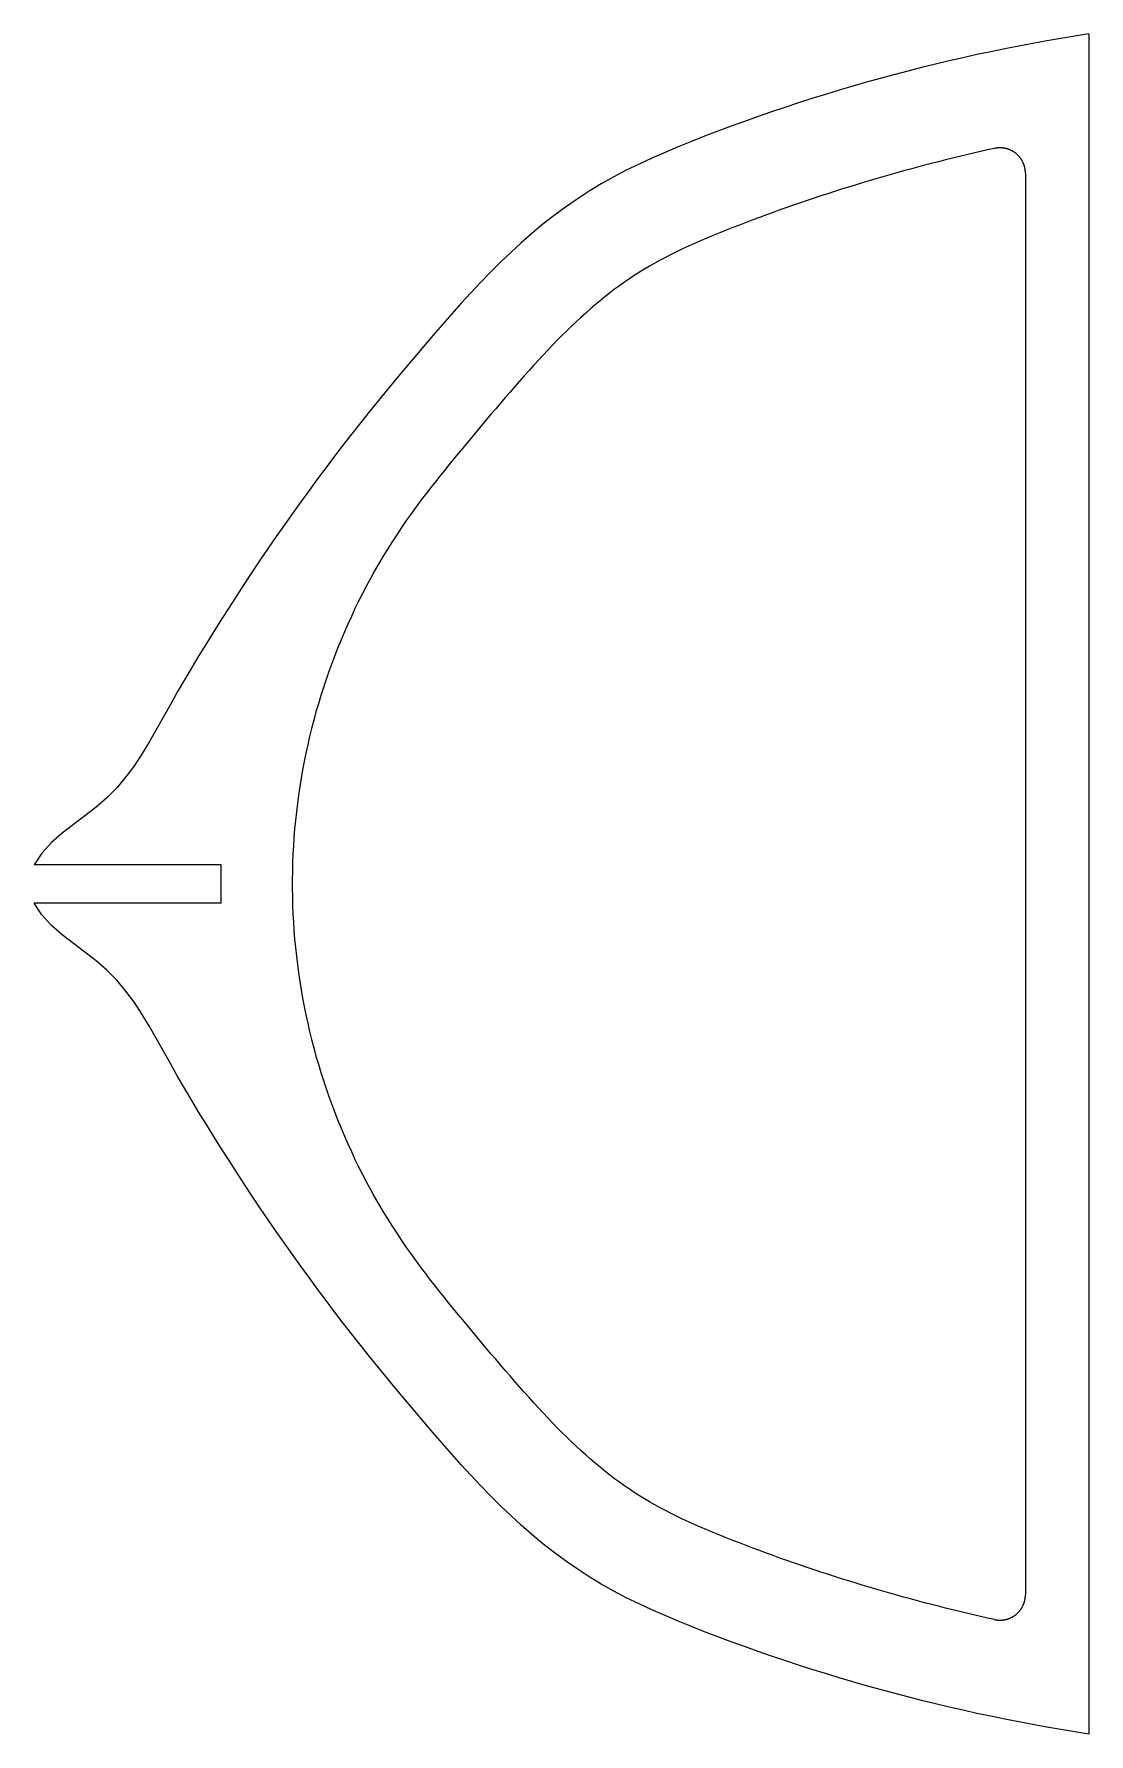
# Model space of a CAD drawing. Header units: metres. Extents: x -172 to -6, y -134 to 134.
import ezdxf

# ---------------------------------------------------------------- set-up
doc = ezdxf.new("R2010")
doc.units = ezdxf.units.M

msp = doc.modelspace()

# ---------------------------------------------------------------- linework, layer by layer
for p, q in [((-6, 133.73), (-6, -133.73)), ((-19.23, 131.39), (-21.43, 130.94)), ((-17.04, 131.82), (-19.23, 131.39)), ((-14.83, 132.24), (-17.04, 131.82)), ((-12.63, 132.64), (-14.83, 132.24)), ((-10.42, 133.02), (-12.63, 132.64)), ((-8.21, 133.38), (-10.42, 133.02)), ((-6, 133.73), (-8.21, 133.38)), ((-32.34, 128.44), (-34.52, 127.89)), ((-30.17, 128.97), (-32.34, 128.44)), ((-27.99, 129.49), (-30.17, 128.97)), ((-25.81, 129.99), (-27.99, 129.49)), ((-23.62, 130.48), (-25.81, 129.99)), ((-21.43, 130.94), (-23.62, 130.48)), ((-41, 126.14), (-43.15, 125.52)), ((-38.84, 126.74), (-41, 126.14)), ((-36.68, 127.32), (-38.84, 126.74)), ((-34.52, 127.89), (-36.68, 127.32)), ((-49.58, 123.56), (-51.71, 122.88)), ((-47.44, 124.23), (-49.58, 123.56)), ((-45.3, 124.88), (-47.44, 124.23)), ((-43.15, 125.52), (-45.3, 124.88)), ((-58.07, 120.73), (-60.18, 119.98)), ((-55.96, 121.46), (-58.07, 120.73)), ((-53.84, 122.18), (-55.96, 121.46)), ((-51.71, 122.88), (-53.84, 122.18)), ((-64.38, 118.43), (-66.47, 117.63)), ((-62.28, 119.21), (-64.38, 118.43)), ((-60.18, 119.98), (-62.28, 119.21)), ((-72.7, 115.11), (-74.75, 114.21)), ((-70.63, 115.98), (-72.7, 115.11)), ((-68.56, 116.81), (-70.63, 115.98)), ((-66.47, 117.63), (-68.56, 116.81)), ((-23.07, 115.23), (-24.17, 114.98)), ((-21.96, 115.48), (-23.07, 115.23)), ((-20.85, 115.73), (-21.96, 115.48)), ((-20.84, 115.73), (-20.85, 115.73)), ((-20.85, 115.73), (-20.85, 115.73)), ((-20.83, 115.73), (-20.84, 115.73)), ((-20.82, 115.73), (-20.83, 115.73)), ((-20.81, 115.74), (-20.82, 115.73)), ((-20.8, 115.74), (-20.81, 115.74)), ((-20.79, 115.74), (-20.8, 115.74)), ((-20.78, 115.74), (-20.79, 115.74)), ((-20.79, 115.74), (-20.79, 115.74)), ((-20.77, 115.74), (-20.78, 115.74)), ((-20.76, 115.75), (-20.77, 115.74)), ((-20.75, 115.75), (-20.76, 115.75)), ((-20.74, 115.75), (-20.75, 115.75)), ((-20.73, 115.75), (-20.74, 115.75)), ((-20.72, 115.75), (-20.73, 115.75)), ((-20.73, 115.75), (-20.73, 115.75)), ((-20.71, 115.76), (-20.72, 115.75)), ((-20.7, 115.76), (-20.71, 115.76)), ((-20.69, 115.76), (-20.7, 115.76)), ((-20.68, 115.76), (-20.69, 115.76)), ((-20.67, 115.76), (-20.68, 115.76)), ((-20.68, 115.76), (-20.68, 115.76)), ((-20.66, 115.76), (-20.67, 115.76)), ((-20.65, 115.77), (-20.66, 115.76)), ((-20.64, 115.77), (-20.65, 115.77)), ((-20.63, 115.77), (-20.64, 115.77)), ((-20.62, 115.77), (-20.63, 115.77)), ((-20.61, 115.77), (-20.62, 115.77)), ((-20.6, 115.77), (-20.61, 115.77)), ((-20.61, 115.77), (-20.61, 115.77)), ((-20.59, 115.78), (-20.6, 115.77)), ((-20.58, 115.78), (-20.59, 115.78)), ((-20.57, 115.78), (-20.58, 115.78)), ((-20.56, 115.78), (-20.57, 115.78)), ((-20.55, 115.78), (-20.56, 115.78)), ((-20.54, 115.78), (-20.55, 115.78)), ((-20.55, 115.78), (-20.55, 115.78)), ((-20.53, 115.78), (-20.54, 115.78)), ((-20.52, 115.78), (-20.53, 115.78)), ((-20.51, 115.79), (-20.52, 115.78)), ((-20.5, 115.79), (-20.51, 115.79)), ((-20.49, 115.79), (-20.5, 115.79)), ((-20.48, 115.79), (-20.49, 115.79)), ((-20.49, 115.79), (-20.49, 115.79)), ((-20.47, 115.79), (-20.48, 115.79)), ((-20.46, 115.79), (-20.47, 115.79)), ((-20.45, 115.79), (-20.46, 115.79)), ((-20.44, 115.79), (-20.45, 115.79)), ((-20.43, 115.8), (-20.44, 115.79)), ((-20.42, 115.8), (-20.43, 115.8)), ((-20.43, 115.8), (-20.43, 115.8)), ((-20.41, 115.8), (-20.42, 115.8)), ((-20.4, 115.8), (-20.41, 115.8)), ((-20.39, 115.8), (-20.4, 115.8)), ((-20.38, 115.8), (-20.39, 115.8)), ((-20.37, 115.8), (-20.38, 115.8)), ((-20.36, 115.8), (-20.37, 115.8)), ((-20.35, 115.8), (-20.36, 115.8)), ((-20.36, 115.8), (-20.36, 115.8)), ((-20.34, 115.8), (-20.35, 115.8)), ((-20.33, 115.81), (-20.34, 115.8)), ((-20.32, 115.81), (-20.33, 115.81)), ((-20.31, 115.81), (-20.32, 115.81)), ((-20.3, 115.81), (-20.31, 115.81)), ((-20.29, 115.81), (-20.3, 115.81)), ((-20.3, 115.81), (-20.3, 115.81)), ((-20.28, 115.81), (-20.29, 115.81)), ((-20.27, 115.81), (-20.28, 115.81)), ((-20.26, 115.81), (-20.27, 115.81)), ((-20.25, 115.81), (-20.26, 115.81)), ((-20.24, 115.81), (-20.25, 115.81)), ((-20.23, 115.81), (-20.24, 115.81)), ((-20.22, 115.81), (-20.23, 115.81)), ((-20.23, 115.81), (-20.23, 115.81)), ((-20.21, 115.81), (-20.22, 115.81)), ((-20.2, 115.81), (-20.21, 115.81)), ((-20.19, 115.81), (-20.2, 115.81)), ((-20.18, 115.81), (-20.19, 115.81)), ((-20.17, 115.81), (-20.18, 115.81)), ((-20.16, 115.82), (-20.17, 115.82)), ((-20.17, 115.82), (-20.17, 115.81)), ((-20.15, 115.82), (-20.16, 115.82)), ((-20.14, 115.82), (-20.15, 115.82)), ((-20.13, 115.82), (-20.14, 115.82)), ((-20.12, 115.82), (-20.13, 115.82)), ((-20.11, 115.82), (-20.12, 115.82)), ((-20.1, 115.82), (-20.11, 115.82)), ((-20.09, 115.82), (-20.1, 115.82)), ((-20.1, 115.82), (-20.1, 115.82)), ((-20.08, 115.82), (-20.09, 115.82)), ((-20.07, 115.82), (-20.08, 115.82)), ((-20.06, 115.82), (-20.07, 115.82)), ((-20.05, 115.82), (-20.06, 115.82)), ((-20.04, 115.82), (-20.05, 115.82)), ((-20.03, 115.82), (-20.04, 115.82)), ((-20.02, 115.82), (-20.03, 115.82)), ((-20.03, 115.82), (-20.03, 115.82)), ((-20.01, 115.82), (-20.02, 115.82)), ((-20, 115.82), (-20.01, 115.82)), ((-19.94, 115.82), (-20, 115.82)), ((-19.87, 115.82), (-19.94, 115.82)), ((-19.81, 115.81), (-19.87, 115.82)), ((-19.75, 115.81), (-19.81, 115.81)), ((-19.68, 115.81), (-19.75, 115.81)), ((-19.62, 115.8), (-19.68, 115.81)), ((-19.56, 115.79), (-19.62, 115.8)), ((-19.49, 115.79), (-19.56, 115.79)), ((-19.43, 115.78), (-19.49, 115.79)), ((-19.37, 115.77), (-19.43, 115.78)), ((-19.31, 115.76), (-19.37, 115.77)), ((-19.24, 115.75), (-19.31, 115.76)), ((-19.18, 115.73), (-19.24, 115.75)), ((-19.12, 115.72), (-19.18, 115.73)), ((-19.06, 115.71), (-19.12, 115.72)), ((-19, 115.69), (-19.06, 115.71)), ((-18.93, 115.67), (-19, 115.69)), ((-18.87, 115.66), (-18.93, 115.67)), ((-18.81, 115.64), (-18.87, 115.66)), ((-18.75, 115.62), (-18.81, 115.64)), ((-18.69, 115.6), (-18.75, 115.62)), ((-18.63, 115.58), (-18.69, 115.6)), ((-18.57, 115.56), (-18.63, 115.58)), ((-18.51, 115.53), (-18.57, 115.56)), ((-18.45, 115.51), (-18.51, 115.53)), ((-18.4, 115.48), (-18.45, 115.51)), ((-18.34, 115.46), (-18.4, 115.48)), ((-18.28, 115.43), (-18.34, 115.46)), ((-18.22, 115.4), (-18.28, 115.43)), ((-18.17, 115.37), (-18.22, 115.4)), ((-18.11, 115.34), (-18.17, 115.37)), ((-18.06, 115.31), (-18.11, 115.34)), ((-18, 115.28), (-18.06, 115.31)), ((-17.95, 115.25), (-18, 115.28)), ((-17.89, 115.22), (-17.95, 115.25)), ((-17.84, 115.18), (-17.89, 115.22)), ((-17.78, 115.15), (-17.84, 115.18)), ((-17.73, 115.11), (-17.78, 115.15)), ((-17.68, 115.08), (-17.73, 115.11)), ((-17.63, 115.04), (-17.68, 115.08)), ((-17.58, 115), (-17.63, 115.04)), ((-76.79, 113.27), (-78.8, 112.29)), ((-74.75, 114.21), (-76.79, 113.27)), ((-34.07, 112.49), (-35.16, 112.19)), ((-32.97, 112.79), (-34.07, 112.49)), ((-31.88, 113.08), (-32.97, 112.79)), ((-30.78, 113.36), (-31.88, 113.08)), ((-29.68, 113.64), (-30.78, 113.36)), ((-28.58, 113.92), (-29.68, 113.64)), ((-27.48, 114.19), (-28.58, 113.92)), ((-26.38, 114.46), (-27.48, 114.19)), ((-25.28, 114.72), (-26.38, 114.46)), ((-24.17, 114.98), (-25.28, 114.72)), ((-17.53, 114.96), (-17.58, 115)), ((-17.48, 114.92), (-17.53, 114.96)), ((-17.43, 114.88), (-17.48, 114.92)), ((-17.38, 114.84), (-17.43, 114.88)), ((-17.33, 114.8), (-17.38, 114.84)), ((-17.29, 114.76), (-17.33, 114.8)), ((-17.24, 114.71), (-17.29, 114.76)), ((-17.19, 114.67), (-17.24, 114.71)), ((-17.15, 114.62), (-17.19, 114.67)), ((-17.11, 114.58), (-17.15, 114.62)), ((-17.06, 114.53), (-17.11, 114.58)), ((-17.02, 114.49), (-17.06, 114.53)), ((-16.98, 114.44), (-17.02, 114.49)), ((-16.94, 114.39), (-16.98, 114.44)), ((-16.9, 114.34), (-16.94, 114.39)), ((-16.86, 114.29), (-16.9, 114.34)), ((-16.82, 114.24), (-16.86, 114.29)), ((-16.78, 114.19), (-16.82, 114.24)), ((-16.74, 114.14), (-16.78, 114.19)), ((-16.71, 114.09), (-16.74, 114.14)), ((-16.67, 114.03), (-16.71, 114.09)), ((-16.63, 113.98), (-16.67, 114.03)), ((-16.6, 113.93), (-16.63, 113.98)), ((-16.57, 113.87), (-16.6, 113.93)), ((-16.54, 113.82), (-16.57, 113.87)), ((-16.5, 113.76), (-16.54, 113.82)), ((-16.47, 113.71), (-16.5, 113.76)), ((-16.44, 113.65), (-16.47, 113.71)), ((-16.42, 113.59), (-16.44, 113.65)), ((-16.39, 113.54), (-16.42, 113.59)), ((-16.36, 113.48), (-16.39, 113.54)), ((-16.34, 113.42), (-16.36, 113.48)), ((-16.31, 113.36), (-16.34, 113.42)), ((-16.29, 113.31), (-16.31, 113.36)), ((-16.26, 113.25), (-16.29, 113.31)), ((-16.24, 113.19), (-16.26, 113.25)), ((-16.22, 113.13), (-16.24, 113.19)), ((-16.2, 113.07), (-16.22, 113.13)), ((-16.18, 113.01), (-16.2, 113.07)), ((-16.16, 112.95), (-16.18, 113.01)), ((-16.14, 112.88), (-16.16, 112.95)), ((-16.13, 112.82), (-16.14, 112.88)), ((-16.11, 112.76), (-16.13, 112.82)), ((-16.1, 112.7), (-16.11, 112.76)), ((-16.08, 112.64), (-16.1, 112.7)), ((-16.07, 112.58), (-16.08, 112.64)), ((-16.06, 112.51), (-16.07, 112.58)), ((-16.05, 112.45), (-16.06, 112.51)), ((-16.04, 112.39), (-16.05, 112.45)), ((-16.03, 112.33), (-16.04, 112.39)), ((-82.73, 110.15), (-84.64, 108.99)), ((-80.78, 111.25), (-82.73, 110.15)), ((-78.8, 112.29), (-80.78, 111.25)), ((-42.78, 109.97), (-43.86, 109.64)), ((-41.69, 110.3), (-42.78, 109.97)), ((-40.61, 110.63), (-41.69, 110.3)), ((-39.52, 110.95), (-40.61, 110.63)), ((-38.43, 111.27), (-39.52, 110.95)), ((-37.34, 111.58), (-38.43, 111.27)), ((-36.25, 111.89), (-37.34, 111.58)), ((-35.16, 112.19), (-36.25, 111.89)), ((-16.02, 112.26), (-16.03, 112.33)), ((-16.02, 112.2), (-16.02, 112.26)), ((-16.01, 112.14), (-16.02, 112.2)), ((-16.01, 112.07), (-16.01, 112.14)), ((-16, 112.01), (-16.01, 112.07)), ((-16, 111.95), (-16, 112.01)), ((-16, 111.88), (-16, 111.95)), ((-16, 111.82), (-16, 111.88)), ((-16, 111.82), (-16, -111.82)), ((-86.52, 107.77), (-88.36, 106.5)), ((-84.64, 108.99), (-86.52, 107.77)), ((-51.41, 107.16), (-52.48, 106.79)), ((-50.33, 107.53), (-51.41, 107.16)), ((-49.26, 107.89), (-50.33, 107.53)), ((-48.18, 108.25), (-49.26, 107.89)), ((-47.1, 108.6), (-48.18, 108.25)), ((-46.02, 108.95), (-47.1, 108.6)), ((-44.94, 109.3), (-46.02, 108.95)), ((-43.86, 109.64), (-44.94, 109.3)), ((-90.16, 105.17), (-91.92, 103.79)), ((-88.36, 106.5), (-90.16, 105.17)), ((-58.88, 104.48), (-59.93, 104.08)), ((-57.82, 104.87), (-58.88, 104.48)), ((-56.76, 105.26), (-57.82, 104.87)), ((-55.69, 105.65), (-56.76, 105.26)), ((-54.62, 106.04), (-55.69, 105.65)), ((-53.55, 106.42), (-54.62, 106.04)), ((-52.48, 106.79), (-53.55, 106.42)), ((-93.63, 102.36), (-95.32, 100.88)), ((-91.92, 103.79), (-93.63, 102.36)), ((-65.12, 102.02), (-66.13, 101.61)), ((-64.1, 102.44), (-65.12, 102.02)), ((-63.07, 102.85), (-64.1, 102.44)), ((-62.03, 103.27), (-63.07, 102.85)), ((-60.98, 103.67), (-62.03, 103.27)), ((-59.93, 104.08), (-60.98, 103.67)), ((-96.96, 99.37), (-98.58, 97.82)), ((-95.32, 100.88), (-96.96, 99.37)), ((-71.76, 99.04), (-72.63, 98.59)), ((-70.87, 99.48), (-71.76, 99.04)), ((-69.96, 99.91), (-70.87, 99.48)), ((-69.03, 100.34), (-69.96, 99.91)), ((-68.08, 100.76), (-69.03, 100.34)), ((-67.11, 101.19), (-68.08, 100.76)), ((-66.13, 101.61), (-67.11, 101.19)), ((-98.58, 97.82), (-100.16, 96.24)), ((-75.93, 96.74), (-76.73, 96.25)), ((-75.13, 97.22), (-75.93, 96.74)), ((-74.31, 97.69), (-75.13, 97.22)), ((-73.48, 98.14), (-74.31, 97.69)), ((-72.63, 98.59), (-73.48, 98.14)), ((-101.72, 94.64), (-103.25, 93.01)), ((-100.16, 96.24), (-101.72, 94.64)), ((-79.87, 94.12), (-80.64, 93.56)), ((-79.1, 94.68), (-79.87, 94.12)), ((-78.31, 95.22), (-79.1, 94.68)), ((-77.53, 95.74), (-78.31, 95.22)), ((-76.73, 96.25), (-77.53, 95.74)), ((-104.76, 91.37), (-106.24, 89.7)), ((-103.25, 93.01), (-104.76, 91.37)), ((-83.68, 91.13), (-84.43, 90.48)), ((-82.93, 91.76), (-83.68, 91.13)), ((-82.17, 92.38), (-82.93, 91.76)), ((-81.41, 92.97), (-82.17, 92.38)), ((-80.64, 93.56), (-81.41, 92.97)), ((-106.24, 89.7), (-107.72, 88.02)), ((-86.68, 88.45), (-87.42, 87.74)), ((-85.93, 89.14), (-86.68, 88.45)), ((-85.18, 89.82), (-85.93, 89.14)), ((-84.43, 90.48), (-85.18, 89.82)), ((-109.18, 86.34), (-110.63, 84.64)), ((-107.72, 88.02), (-109.18, 86.34)), ((-88.91, 86.29), (-89.65, 85.54)), ((-88.17, 87.02), (-88.91, 86.29)), ((-87.42, 87.74), (-88.17, 87.02)), ((-112.08, 82.94), (-113.52, 81.23)), ((-110.63, 84.64), (-112.08, 82.94)), ((-91.87, 83.22), (-92.61, 82.42)), ((-91.13, 84), (-91.87, 83.22)), ((-90.39, 84.78), (-91.13, 84)), ((-89.65, 85.54), (-90.39, 84.78)), ((-113.52, 81.23), (-114.95, 79.52)), ((-94.09, 80.79), (-94.84, 79.96)), ((-93.35, 81.61), (-94.09, 80.79)), ((-92.61, 82.42), (-93.35, 81.61)), ((-116.37, 77.8), (-117.79, 76.07)), ((-114.95, 79.52), (-116.37, 77.8)), ((-96.33, 78.26), (-97.08, 77.4)), ((-95.58, 79.12), (-96.33, 78.26)), ((-94.84, 79.96), (-95.58, 79.12)), ((-117.79, 76.07), (-119.19, 74.34)), ((-98.58, 75.66), (-99.33, 74.78)), ((-97.83, 76.54), (-98.58, 75.66)), ((-97.08, 77.4), (-97.83, 76.54)), ((-120.58, 72.59), (-121.96, 70.83)), ((-119.19, 74.34), (-120.58, 72.59)), ((-100.82, 73.02), (-101.57, 72.13)), ((-100.08, 73.9), (-100.82, 73.02)), ((-99.33, 74.78), (-100.08, 73.9)), ((-121.96, 70.83), (-123.32, 69.07)), ((-103.06, 70.36), (-103.79, 69.47)), ((-102.32, 71.24), (-103.06, 70.36)), ((-101.57, 72.13), (-102.32, 71.24)), ((-124.68, 67.3), (-126.03, 65.51)), ((-123.32, 69.07), (-124.68, 67.3)), ((-105.25, 67.71), (-105.97, 66.82)), ((-104.52, 68.59), (-105.25, 67.71)), ((-103.79, 69.47), (-104.52, 68.59)), ((-126.03, 65.51), (-127.36, 63.73)), ((-107.41, 65.05), (-108.12, 64.16)), ((-106.69, 65.94), (-107.41, 65.05)), ((-105.97, 66.82), (-106.69, 65.94)), ((-128.68, 61.93), (-129.99, 60.12)), ((-127.36, 63.73), (-128.68, 61.93)), ((-109.53, 62.38), (-110.23, 61.48)), ((-108.83, 63.27), (-109.53, 62.38)), ((-108.12, 64.16), (-108.83, 63.27)), ((-129.99, 60.12), (-131.3, 58.31)), ((-111.85, 59.35), (-112.63, 58.26)), ((-111.05, 60.42), (-111.85, 59.35)), ((-110.23, 61.48), (-111.05, 60.42)), ((-132.59, 56.49), (-133.86, 54.66)), ((-131.3, 58.31), (-132.59, 56.49)), ((-113.41, 57.17), (-114.16, 56.07)), ((-112.63, 58.26), (-113.41, 57.17)), ((-133.86, 54.66), (-135.13, 52.82)), ((-115.63, 53.83), (-116.34, 52.7)), ((-114.9, 54.96), (-115.63, 53.83)), ((-114.16, 56.07), (-114.9, 54.96)), ((-136.39, 50.98), (-137.63, 49.13)), ((-135.13, 52.82), (-136.39, 50.98)), ((-117.04, 51.56), (-117.72, 50.41)), ((-116.34, 52.7), (-117.04, 51.56)), ((-137.63, 49.13), (-138.86, 47.26)), ((-118.39, 49.25), (-119.04, 48.08)), ((-117.72, 50.41), (-118.39, 49.25)), ((-138.86, 47.26), (-140.08, 45.4)), ((-120.29, 45.72), (-120.9, 44.52)), ((-119.67, 46.9), (-120.29, 45.72)), ((-119.04, 48.08), (-119.67, 46.9)), ((-141.28, 43.52), (-142.48, 41.64)), ((-140.08, 45.4), (-141.28, 43.52)), ((-121.48, 43.32), (-122.05, 42.11)), ((-120.9, 44.52), (-121.48, 43.32)), ((-142.48, 41.64), (-143.67, 39.75)), ((-122.61, 40.9), (-123.15, 39.67)), ((-122.05, 42.11), (-122.61, 40.9)), ((-144.85, 37.85), (-146.02, 35.95)), ((-143.67, 39.75), (-144.85, 37.85)), ((-123.67, 38.44), (-124.17, 37.2)), ((-123.15, 39.67), (-123.67, 38.44)), ((-146.02, 35.95), (-147.17, 34.05)), ((-124.66, 35.96), (-125.14, 34.71)), ((-124.17, 37.2), (-124.66, 35.96)), ((-148.31, 32.13), (-149.43, 30.2)), ((-147.17, 34.05), (-148.31, 32.13)), ((-126.03, 32.19), (-126.45, 30.92)), ((-125.59, 33.45), (-126.03, 32.19)), ((-125.14, 34.71), (-125.59, 33.45)), ((-149.43, 30.2), (-150.52, 28.25)), ((-126.86, 29.64), (-127.24, 28.36)), ((-126.45, 30.92), (-126.86, 29.64)), ((-150.52, 28.25), (-151.6, 26.3)), ((-127.62, 27.08), (-127.97, 25.79)), ((-127.24, 28.36), (-127.62, 27.08)), ((-152.69, 24.35), (-153.8, 22.42)), ((-151.6, 26.3), (-152.69, 24.35)), ((-128.3, 24.49), (-128.62, 23.19)), ((-127.97, 25.79), (-128.3, 24.49)), ((-153.8, 22.42), (-154.96, 20.51)), ((-128.92, 21.89), (-129.21, 20.58)), ((-128.62, 23.19), (-128.92, 21.89)), ((-154.96, 20.51), (-156.19, 18.65)), ((-129.47, 19.27), (-129.72, 17.96)), ((-129.21, 20.58), (-129.47, 19.27)), ((-157.52, 16.86), (-158.96, 15.15)), ((-156.19, 18.65), (-157.52, 16.86)), ((-129.95, 16.64), (-130.17, 15.32)), ((-129.72, 17.96), (-129.95, 16.64)), ((-160.53, 13.55), (-162.21, 12.08)), ((-158.96, 15.15), (-160.53, 13.55)), ((-130.36, 14), (-130.54, 12.67)), ((-130.17, 15.32), (-130.36, 14)), ((-163.96, 10.7), (-165.75, 9.35)), ((-162.21, 12.08), (-163.96, 10.7)), ((-130.7, 11.34), (-130.85, 10.01)), ((-130.54, 12.67), (-130.7, 11.34)), ((-165.75, 9.35), (-167.52, 7.98)), ((-130.97, 8.68), (-131.08, 7.35)), ((-130.85, 10.01), (-130.97, 8.68)), ((-169.21, 6.51), (-170.72, 4.86)), ((-167.52, 7.98), (-169.21, 6.51)), ((-131.17, 6.01), (-131.24, 4.68)), ((-131.08, 7.35), (-131.17, 6.01)), ((-170.72, 4.86), (-171.97, 3)), ((-142.55, 3), (-171.97, 3)), ((-142.55, -3), (-142.55, 3)), ((-131.29, 3.34), (-131.33, 2.01)), ((-131.24, 4.68), (-131.29, 3.34)), ((-131.33, 2.01), (-131.35, 0.67)), ((-131.35, 0.67), (-131.35, -0.67)), ((-131.35, -0.67), (-131.33, -2.01)), ((-131.33, -2.01), (-131.29, -3.34)), ((-170.72, -4.86), (-171.97, -3)), ((-142.55, -3), (-171.97, -3)), ((-169.21, -6.51), (-170.72, -4.86)), ((-131.29, -3.34), (-131.24, -4.68)), ((-131.24, -4.68), (-131.17, -6.01)), ((-167.52, -7.98), (-169.21, -6.51)), ((-165.75, -9.35), (-167.52, -7.98)), ((-131.17, -6.01), (-131.08, -7.35)), ((-131.08, -7.35), (-130.97, -8.68)), ((-163.96, -10.7), (-165.75, -9.35)), ((-130.97, -8.68), (-130.85, -10.01)), ((-130.85, -10.01), (-130.7, -11.34)), ((-162.21, -12.08), (-163.96, -10.7)), ((-160.53, -13.55), (-162.21, -12.08)), ((-130.7, -11.34), (-130.54, -12.67)), ((-130.54, -12.67), (-130.36, -14)), ((-158.96, -15.15), (-160.53, -13.55)), ((-157.52, -16.86), (-158.96, -15.15)), ((-130.36, -14), (-130.17, -15.32)), ((-130.17, -15.32), (-129.95, -16.64)), ((-156.19, -18.65), (-157.52, -16.86)), ((-154.96, -20.51), (-156.19, -18.65)), ((-129.95, -16.64), (-129.72, -17.96)), ((-129.72, -17.96), (-129.47, -19.27)), ((-153.8, -22.42), (-154.96, -20.51)), ((-129.47, -19.27), (-129.21, -20.58)), ((-129.21, -20.58), (-128.92, -21.89)), ((-152.69, -24.35), (-153.8, -22.42)), ((-128.92, -21.89), (-128.62, -23.19)), ((-128.62, -23.19), (-128.3, -24.49)), ((-151.6, -26.3), (-152.69, -24.35)), ((-150.52, -28.25), (-151.6, -26.3)), ((-128.3, -24.49), (-127.97, -25.79)), ((-127.97, -25.79), (-127.62, -27.08)), ((-149.43, -30.2), (-150.52, -28.25)), ((-127.62, -27.08), (-127.24, -28.36)), ((-127.24, -28.36), (-126.86, -29.64)), ((-148.31, -32.13), (-149.43, -30.2)), ((-126.86, -29.64), (-126.45, -30.92)), ((-126.45, -30.92), (-126.03, -32.19)), ((-147.17, -34.05), (-148.31, -32.13)), ((-146.02, -35.95), (-147.17, -34.05)), ((-126.03, -32.19), (-125.59, -33.45)), ((-125.59, -33.45), (-125.14, -34.71)), ((-125.14, -34.71), (-124.66, -35.96)), ((-144.85, -37.85), (-146.02, -35.95)), ((-124.66, -35.96), (-124.17, -37.2)), ((-124.17, -37.2), (-123.67, -38.44)), ((-143.67, -39.75), (-144.85, -37.85)), ((-142.48, -41.64), (-143.67, -39.75)), ((-123.67, -38.44), (-123.15, -39.67)), ((-123.15, -39.67), (-122.61, -40.9)), ((-141.28, -43.52), (-142.48, -41.64)), ((-122.61, -40.9), (-122.05, -42.11)), ((-122.05, -42.11), (-121.48, -43.32)), ((-140.08, -45.4), (-141.28, -43.52)), ((-138.86, -47.26), (-140.08, -45.4)), ((-121.48, -43.32), (-120.9, -44.52)), ((-120.9, -44.52), (-120.29, -45.72)), ((-137.63, -49.13), (-138.86, -47.26)), ((-120.29, -45.72), (-119.67, -46.9)), ((-119.67, -46.9), (-119.04, -48.08)), ((-119.04, -48.08), (-118.39, -49.25)), ((-136.39, -50.98), (-137.63, -49.13)), ((-118.39, -49.25), (-117.72, -50.41)), ((-117.72, -50.41), (-117.04, -51.56)), ((-135.13, -52.82), (-136.39, -50.98)), ((-133.86, -54.66), (-135.13, -52.82)), ((-117.04, -51.56), (-116.34, -52.7)), ((-116.34, -52.7), (-115.63, -53.83)), ((-132.59, -56.49), (-133.86, -54.66)), ((-115.63, -53.83), (-114.9, -54.96)), ((-114.9, -54.96), (-114.16, -56.07)), ((-114.16, -56.07), (-113.41, -57.17)), ((-131.3, -58.31), (-132.59, -56.49)), ((-129.99, -60.12), (-131.3, -58.31)), ((-113.41, -57.17), (-112.63, -58.26)), ((-112.63, -58.26), (-111.85, -59.35)), ((-128.68, -61.93), (-129.99, -60.12)), ((-111.85, -59.35), (-111.05, -60.42)), ((-111.05, -60.42), (-110.23, -61.48)), ((-109.53, -62.38), (-110.23, -61.48)), ((-127.36, -63.73), (-128.68, -61.93)), ((-126.03, -65.51), (-127.36, -63.73)), ((-108.83, -63.27), (-109.53, -62.38)), ((-108.12, -64.16), (-108.83, -63.27)), ((-107.41, -65.05), (-108.12, -64.16)), ((-124.68, -67.3), (-126.03, -65.51)), ((-106.69, -65.94), (-107.41, -65.05)), ((-105.97, -66.82), (-106.69, -65.94)), ((-105.25, -67.71), (-105.97, -66.82)), ((-123.32, -69.07), (-124.68, -67.3)), ((-121.96, -70.83), (-123.32, -69.07)), ((-104.52, -68.59), (-105.25, -67.71)), ((-103.79, -69.47), (-104.52, -68.59)), ((-103.06, -70.36), (-103.79, -69.47)), ((-120.58, -72.59), (-121.96, -70.83)), ((-102.32, -71.24), (-103.06, -70.36)), ((-101.57, -72.13), (-102.32, -71.24)), ((-100.82, -73.02), (-101.57, -72.13)), ((-119.19, -74.34), (-120.58, -72.59)), ((-117.79, -76.07), (-119.19, -74.34)), ((-100.08, -73.9), (-100.82, -73.02)), ((-99.33, -74.78), (-100.08, -73.9)), ((-98.58, -75.66), (-99.33, -74.78)), ((-116.37, -77.8), (-117.79, -76.07)), ((-97.83, -76.54), (-98.58, -75.66)), ((-97.08, -77.4), (-97.83, -76.54)), ((-96.33, -78.26), (-97.08, -77.4)), ((-114.95, -79.52), (-116.37, -77.8)), ((-113.52, -81.23), (-114.95, -79.52)), ((-95.58, -79.12), (-96.33, -78.26)), ((-94.84, -79.96), (-95.58, -79.12)), ((-94.09, -80.79), (-94.84, -79.96)), ((-112.08, -82.94), (-113.52, -81.23)), ((-93.35, -81.61), (-94.09, -80.79)), ((-92.61, -82.42), (-93.35, -81.61)), ((-91.87, -83.22), (-92.61, -82.42)), ((-110.63, -84.64), (-112.08, -82.94)), ((-109.18, -86.34), (-110.63, -84.64)), ((-91.13, -84), (-91.87, -83.22)), ((-90.39, -84.78), (-91.13, -84)), ((-89.65, -85.54), (-90.39, -84.78)), ((-88.91, -86.29), (-89.65, -85.54)), ((-107.72, -88.02), (-109.18, -86.34)), ((-106.24, -89.7), (-107.72, -88.02)), ((-88.17, -87.02), (-88.91, -86.29)), ((-87.42, -87.74), (-88.17, -87.02)), ((-86.68, -88.45), (-87.42, -87.74)), ((-104.76, -91.37), (-106.24, -89.7)), ((-85.93, -89.14), (-86.68, -88.45)), ((-85.18, -89.82), (-85.93, -89.14)), ((-84.43, -90.48), (-85.18, -89.82)), ((-83.68, -91.13), (-84.43, -90.48)), ((-103.25, -93.01), (-104.76, -91.37)), ((-101.72, -94.64), (-103.25, -93.01)), ((-82.93, -91.76), (-83.68, -91.13)), ((-82.17, -92.38), (-82.93, -91.76)), ((-81.41, -92.97), (-82.17, -92.38)), ((-80.64, -93.56), (-81.41, -92.97)), ((-79.87, -94.12), (-80.64, -93.56)), ((-100.16, -96.24), (-101.72, -94.64)), ((-98.58, -97.82), (-100.16, -96.24)), ((-79.1, -94.68), (-79.87, -94.12)), ((-78.31, -95.22), (-79.1, -94.68)), ((-77.53, -95.74), (-78.31, -95.22)), ((-76.73, -96.25), (-77.53, -95.74)), ((-75.93, -96.74), (-76.73, -96.25)), ((-96.96, -99.37), (-98.58, -97.82)), ((-75.13, -97.22), (-75.93, -96.74)), ((-74.31, -97.69), (-75.13, -97.22)), ((-73.48, -98.14), (-74.31, -97.69)), ((-72.63, -98.59), (-73.48, -98.14)), ((-71.76, -99.04), (-72.63, -98.59)), ((-95.32, -100.88), (-96.96, -99.37)), ((-93.63, -102.36), (-95.32, -100.88)), ((-70.87, -99.48), (-71.76, -99.04)), ((-69.96, -99.91), (-70.87, -99.48)), ((-69.03, -100.34), (-69.96, -99.91)), ((-68.08, -100.76), (-69.03, -100.34)), ((-67.11, -101.19), (-68.08, -100.76)), ((-66.13, -101.61), (-67.11, -101.19)), ((-65.12, -102.02), (-66.13, -101.61)), ((-91.92, -103.79), (-93.63, -102.36)), ((-90.16, -105.17), (-91.92, -103.79)), ((-64.1, -102.44), (-65.12, -102.02)), ((-63.07, -102.85), (-64.1, -102.44)), ((-62.03, -103.27), (-63.07, -102.85)), ((-60.98, -103.67), (-62.03, -103.27)), ((-59.93, -104.08), (-60.98, -103.67)), ((-58.88, -104.48), (-59.93, -104.08)), ((-88.36, -106.5), (-90.16, -105.17)), ((-86.52, -107.77), (-88.36, -106.5)), ((-57.82, -104.87), (-58.88, -104.48)), ((-56.76, -105.26), (-57.82, -104.87)), ((-55.69, -105.65), (-56.76, -105.26)), ((-54.62, -106.04), (-55.69, -105.65)), ((-53.55, -106.42), (-54.62, -106.04)), ((-52.48, -106.79), (-53.55, -106.42)), ((-51.41, -107.16), (-52.48, -106.79)), ((-84.64, -108.99), (-86.52, -107.77)), ((-82.73, -110.15), (-84.64, -108.99)), ((-50.33, -107.53), (-51.41, -107.16)), ((-49.26, -107.89), (-50.33, -107.53)), ((-48.18, -108.25), (-49.26, -107.89)), ((-47.1, -108.6), (-48.18, -108.25)), ((-46.02, -108.95), (-47.1, -108.6)), ((-44.94, -109.3), (-46.02, -108.95)), ((-43.86, -109.64), (-44.94, -109.3)), ((-42.78, -109.97), (-43.86, -109.64)), ((-80.78, -111.25), (-82.73, -110.15)), ((-78.8, -112.29), (-80.78, -111.25)), ((-76.79, -113.27), (-78.8, -112.29)), ((-41.69, -110.3), (-42.78, -109.97)), ((-40.61, -110.63), (-41.69, -110.3)), ((-39.52, -110.95), (-40.61, -110.63)), ((-38.43, -111.27), (-39.52, -110.95)), ((-37.34, -111.58), (-38.43, -111.27)), ((-36.25, -111.89), (-37.34, -111.58)), ((-35.16, -112.19), (-36.25, -111.89)), ((-34.07, -112.49), (-35.16, -112.19)), ((-16.04, -112.39), (-16.03, -112.33)), ((-16.03, -112.33), (-16.02, -112.26)), ((-16.02, -112.2), (-16.01, -112.14)), ((-16.02, -112.26), (-16.02, -112.2)), ((-16.01, -112.07), (-16, -112.01)), ((-16.01, -112.14), (-16.01, -112.07)), ((-16, -111.88), (-16, -111.82)), ((-16, -111.95), (-16, -111.88)), ((-16, -112.01), (-16, -111.95)), ((-74.75, -114.21), (-76.79, -113.27)), ((-72.7, -115.11), (-74.75, -114.21)), ((-32.97, -112.79), (-34.07, -112.49)), ((-31.88, -113.08), (-32.97, -112.79)), ((-30.78, -113.36), (-31.88, -113.08)), ((-29.68, -113.64), (-30.78, -113.36)), ((-28.58, -113.92), (-29.68, -113.64)), ((-27.48, -114.19), (-28.58, -113.92)), ((-26.38, -114.46), (-27.48, -114.19)), ((-25.28, -114.72), (-26.38, -114.46)), ((-24.17, -114.98), (-25.28, -114.72)), ((-23.07, -115.23), (-24.17, -114.98)), ((-17.63, -115.04), (-17.58, -115)), ((-17.58, -115), (-17.53, -114.96)), ((-17.53, -114.96), (-17.48, -114.92)), ((-17.48, -114.92), (-17.43, -114.88)), ((-17.43, -114.88), (-17.38, -114.84)), ((-17.38, -114.84), (-17.33, -114.8)), ((-17.33, -114.8), (-17.29, -114.76)), ((-17.29, -114.76), (-17.24, -114.71)), ((-17.24, -114.71), (-17.19, -114.67)), ((-17.19, -114.67), (-17.15, -114.62)), ((-17.15, -114.62), (-17.11, -114.58)), ((-17.11, -114.58), (-17.06, -114.53)), ((-17.06, -114.53), (-17.02, -114.49)), ((-17.02, -114.49), (-16.98, -114.44)), ((-16.98, -114.44), (-16.94, -114.39)), ((-16.94, -114.39), (-16.9, -114.34)), ((-16.9, -114.34), (-16.86, -114.29)), ((-16.86, -114.29), (-16.82, -114.24)), ((-16.82, -114.24), (-16.78, -114.19)), ((-16.78, -114.19), (-16.74, -114.14)), ((-16.74, -114.14), (-16.71, -114.09)), ((-16.71, -114.09), (-16.67, -114.03)), ((-16.67, -114.03), (-16.63, -113.98)), ((-16.63, -113.98), (-16.6, -113.93)), ((-16.6, -113.93), (-16.57, -113.87)), ((-16.57, -113.87), (-16.54, -113.82)), ((-16.54, -113.82), (-16.5, -113.76)), ((-16.5, -113.76), (-16.47, -113.71)), ((-16.47, -113.71), (-16.44, -113.65)), ((-16.44, -113.65), (-16.42, -113.59)), ((-16.42, -113.59), (-16.39, -113.54)), ((-16.39, -113.54), (-16.36, -113.48)), ((-16.36, -113.48), (-16.34, -113.42)), ((-16.34, -113.42), (-16.31, -113.36)), ((-16.31, -113.36), (-16.29, -113.31)), ((-16.29, -113.31), (-16.26, -113.25)), ((-16.26, -113.25), (-16.24, -113.19)), ((-16.24, -113.19), (-16.22, -113.13)), ((-16.22, -113.13), (-16.2, -113.07)), ((-16.2, -113.07), (-16.18, -113.01)), ((-16.18, -113.01), (-16.16, -112.95)), ((-16.16, -112.95), (-16.14, -112.88)), ((-16.14, -112.88), (-16.13, -112.82)), ((-16.13, -112.82), (-16.11, -112.76)), ((-16.11, -112.76), (-16.1, -112.7)), ((-16.1, -112.7), (-16.08, -112.64)), ((-16.08, -112.64), (-16.07, -112.58)), ((-16.07, -112.58), (-16.06, -112.51)), ((-16.06, -112.51), (-16.05, -112.45)), ((-16.05, -112.45), (-16.04, -112.39)), ((-70.63, -115.98), (-72.7, -115.11)), ((-68.56, -116.81), (-70.63, -115.98)), ((-66.47, -117.63), (-68.56, -116.81)), ((-64.38, -118.43), (-66.47, -117.63)), ((-21.96, -115.48), (-23.07, -115.23)), ((-20.85, -115.73), (-21.96, -115.48)), ((-20.85, -115.73), (-20.85, -115.73)), ((-20.85, -115.73), (-20.84, -115.73)), ((-20.84, -115.73), (-20.83, -115.73)), ((-20.83, -115.73), (-20.82, -115.73)), ((-20.82, -115.73), (-20.81, -115.74)), ((-20.81, -115.74), (-20.8, -115.74)), ((-20.8, -115.74), (-20.79, -115.74)), ((-20.79, -115.74), (-20.79, -115.74)), ((-20.79, -115.74), (-20.78, -115.74)), ((-20.78, -115.74), (-20.77, -115.74)), ((-20.77, -115.74), (-20.76, -115.75)), ((-20.76, -115.75), (-20.75, -115.75)), ((-20.75, -115.75), (-20.74, -115.75)), ((-20.74, -115.75), (-20.73, -115.75)), ((-20.73, -115.75), (-20.73, -115.75)), ((-20.73, -115.75), (-20.72, -115.75)), ((-20.72, -115.75), (-20.71, -115.76)), ((-20.71, -115.76), (-20.7, -115.76)), ((-20.7, -115.76), (-20.69, -115.76)), ((-20.69, -115.76), (-20.68, -115.76)), ((-20.68, -115.76), (-20.68, -115.76)), ((-20.68, -115.76), (-20.67, -115.76)), ((-20.67, -115.76), (-20.66, -115.76)), ((-20.66, -115.76), (-20.65, -115.77)), ((-20.65, -115.77), (-20.64, -115.77)), ((-20.64, -115.77), (-20.63, -115.77)), ((-20.63, -115.77), (-20.62, -115.77)), ((-20.62, -115.77), (-20.61, -115.77)), ((-20.61, -115.77), (-20.61, -115.77)), ((-20.61, -115.77), (-20.6, -115.77)), ((-20.6, -115.77), (-20.59, -115.78)), ((-20.59, -115.78), (-20.58, -115.78)), ((-20.58, -115.78), (-20.57, -115.78)), ((-20.57, -115.78), (-20.56, -115.78)), ((-20.56, -115.78), (-20.55, -115.78)), ((-20.55, -115.78), (-20.55, -115.78)), ((-20.55, -115.78), (-20.54, -115.78)), ((-20.54, -115.78), (-20.53, -115.78)), ((-20.53, -115.78), (-20.52, -115.78)), ((-20.52, -115.78), (-20.51, -115.79)), ((-20.51, -115.79), (-20.5, -115.79)), ((-20.5, -115.79), (-20.49, -115.79)), ((-20.49, -115.79), (-20.49, -115.79)), ((-20.49, -115.79), (-20.48, -115.79)), ((-20.48, -115.79), (-20.47, -115.79)), ((-20.47, -115.79), (-20.46, -115.79)), ((-20.46, -115.79), (-20.45, -115.79)), ((-20.45, -115.79), (-20.44, -115.79)), ((-20.44, -115.79), (-20.43, -115.8)), ((-20.43, -115.8), (-20.43, -115.8)), ((-20.43, -115.8), (-20.42, -115.8)), ((-20.42, -115.8), (-20.41, -115.8)), ((-20.41, -115.8), (-20.4, -115.8)), ((-20.4, -115.8), (-20.39, -115.8)), ((-20.39, -115.8), (-20.38, -115.8)), ((-20.38, -115.8), (-20.37, -115.8)), ((-20.37, -115.8), (-20.36, -115.8)), ((-20.36, -115.8), (-20.36, -115.8)), ((-20.36, -115.8), (-20.35, -115.8)), ((-20.35, -115.8), (-20.34, -115.8)), ((-20.34, -115.8), (-20.33, -115.81)), ((-20.33, -115.81), (-20.32, -115.81)), ((-20.32, -115.81), (-20.31, -115.81)), ((-20.31, -115.81), (-20.3, -115.81)), ((-20.3, -115.81), (-20.3, -115.81)), ((-20.3, -115.81), (-20.29, -115.81)), ((-20.29, -115.81), (-20.28, -115.81)), ((-20.28, -115.81), (-20.27, -115.81)), ((-20.27, -115.81), (-20.26, -115.81)), ((-20.26, -115.81), (-20.25, -115.81)), ((-20.25, -115.81), (-20.24, -115.81)), ((-20.24, -115.81), (-20.23, -115.81)), ((-20.23, -115.81), (-20.23, -115.81)), ((-20.23, -115.81), (-20.22, -115.81)), ((-20.22, -115.81), (-20.21, -115.81)), ((-20.21, -115.81), (-20.2, -115.81)), ((-20.2, -115.81), (-20.19, -115.81)), ((-20.19, -115.81), (-20.18, -115.81)), ((-20.18, -115.81), (-20.17, -115.81)), ((-20.17, -115.81), (-20.17, -115.82)), ((-20.17, -115.82), (-20.16, -115.82)), ((-20.16, -115.82), (-20.15, -115.82)), ((-20.15, -115.82), (-20.14, -115.82)), ((-20.14, -115.82), (-20.13, -115.82)), ((-20.13, -115.82), (-20.12, -115.82)), ((-20.12, -115.82), (-20.11, -115.82)), ((-20.11, -115.82), (-20.1, -115.82)), ((-20.1, -115.82), (-20.1, -115.82)), ((-20.1, -115.82), (-20.09, -115.82)), ((-20.09, -115.82), (-20.08, -115.82)), ((-20.08, -115.82), (-20.07, -115.82)), ((-20.07, -115.82), (-20.06, -115.82)), ((-20.06, -115.82), (-20.05, -115.82)), ((-20.05, -115.82), (-20.04, -115.82)), ((-20.04, -115.82), (-20.03, -115.82)), ((-20.03, -115.82), (-20.03, -115.82)), ((-20.03, -115.82), (-20.02, -115.82)), ((-20.02, -115.82), (-20.01, -115.82)), ((-20.01, -115.82), (-20, -115.82)), ((-20, -115.82), (-19.94, -115.82)), ((-19.94, -115.82), (-19.87, -115.82)), ((-19.87, -115.82), (-19.81, -115.81)), ((-19.81, -115.81), (-19.75, -115.81)), ((-19.75, -115.81), (-19.68, -115.81)), ((-19.68, -115.81), (-19.62, -115.8)), ((-19.62, -115.8), (-19.56, -115.79)), ((-19.56, -115.79), (-19.49, -115.79)), ((-19.49, -115.79), (-19.43, -115.78)), ((-19.43, -115.78), (-19.37, -115.77)), ((-19.37, -115.77), (-19.31, -115.76)), ((-19.31, -115.76), (-19.24, -115.75)), ((-19.24, -115.75), (-19.18, -115.73)), ((-19.18, -115.73), (-19.12, -115.72)), ((-19.12, -115.72), (-19.06, -115.71)), ((-19.06, -115.71), (-19, -115.69)), ((-19, -115.69), (-18.93, -115.67)), ((-18.93, -115.67), (-18.87, -115.66)), ((-18.87, -115.66), (-18.81, -115.64)), ((-18.81, -115.64), (-18.75, -115.62)), ((-18.75, -115.62), (-18.69, -115.6)), ((-18.69, -115.6), (-18.63, -115.58)), ((-18.63, -115.58), (-18.57, -115.56)), ((-18.57, -115.56), (-18.51, -115.53)), ((-18.51, -115.53), (-18.45, -115.51)), ((-18.45, -115.51), (-18.4, -115.48)), ((-18.4, -115.48), (-18.34, -115.46)), ((-18.34, -115.46), (-18.28, -115.43)), ((-18.28, -115.43), (-18.22, -115.4)), ((-18.22, -115.4), (-18.17, -115.37)), ((-18.17, -115.37), (-18.11, -115.34)), ((-18.11, -115.34), (-18.06, -115.31)), ((-18.06, -115.31), (-18, -115.28)), ((-18, -115.28), (-17.95, -115.25)), ((-17.95, -115.25), (-17.89, -115.22)), ((-17.89, -115.22), (-17.84, -115.18)), ((-17.84, -115.18), (-17.78, -115.15)), ((-17.78, -115.15), (-17.73, -115.11)), ((-17.73, -115.11), (-17.68, -115.08)), ((-17.68, -115.08), (-17.63, -115.04)), ((-62.28, -119.21), (-64.38, -118.43)), ((-60.18, -119.98), (-62.28, -119.21)), ((-58.07, -120.73), (-60.18, -119.98)), ((-55.96, -121.46), (-58.07, -120.73)), ((-53.84, -122.18), (-55.96, -121.46)), ((-51.71, -122.88), (-53.84, -122.18)), ((-49.58, -123.56), (-51.71, -122.88)), ((-47.44, -124.23), (-49.58, -123.56)), ((-45.3, -124.88), (-47.44, -124.23)), ((-43.15, -125.52), (-45.3, -124.88)), ((-41, -126.14), (-43.15, -125.52)), ((-38.84, -126.74), (-41, -126.14)), ((-36.68, -127.32), (-38.84, -126.74)), ((-34.52, -127.89), (-36.68, -127.32)), ((-32.34, -128.44), (-34.52, -127.89)), ((-30.17, -128.97), (-32.34, -128.44)), ((-27.99, -129.49), (-30.17, -128.97)), ((-25.81, -129.99), (-27.99, -129.49)), ((-23.62, -130.48), (-25.81, -129.99)), ((-21.43, -130.94), (-23.62, -130.48)), ((-19.23, -131.39), (-21.43, -130.94)), ((-17.04, -131.82), (-19.23, -131.39)), ((-14.83, -132.24), (-17.04, -131.82)), ((-12.63, -132.64), (-14.83, -132.24)), ((-10.42, -133.02), (-12.63, -132.64)), ((-8.21, -133.38), (-10.42, -133.02)), ((-6, -133.73), (-8.21, -133.38))]:
    msp.add_line(p, q)

doc.saveas('drawing.dxf')
